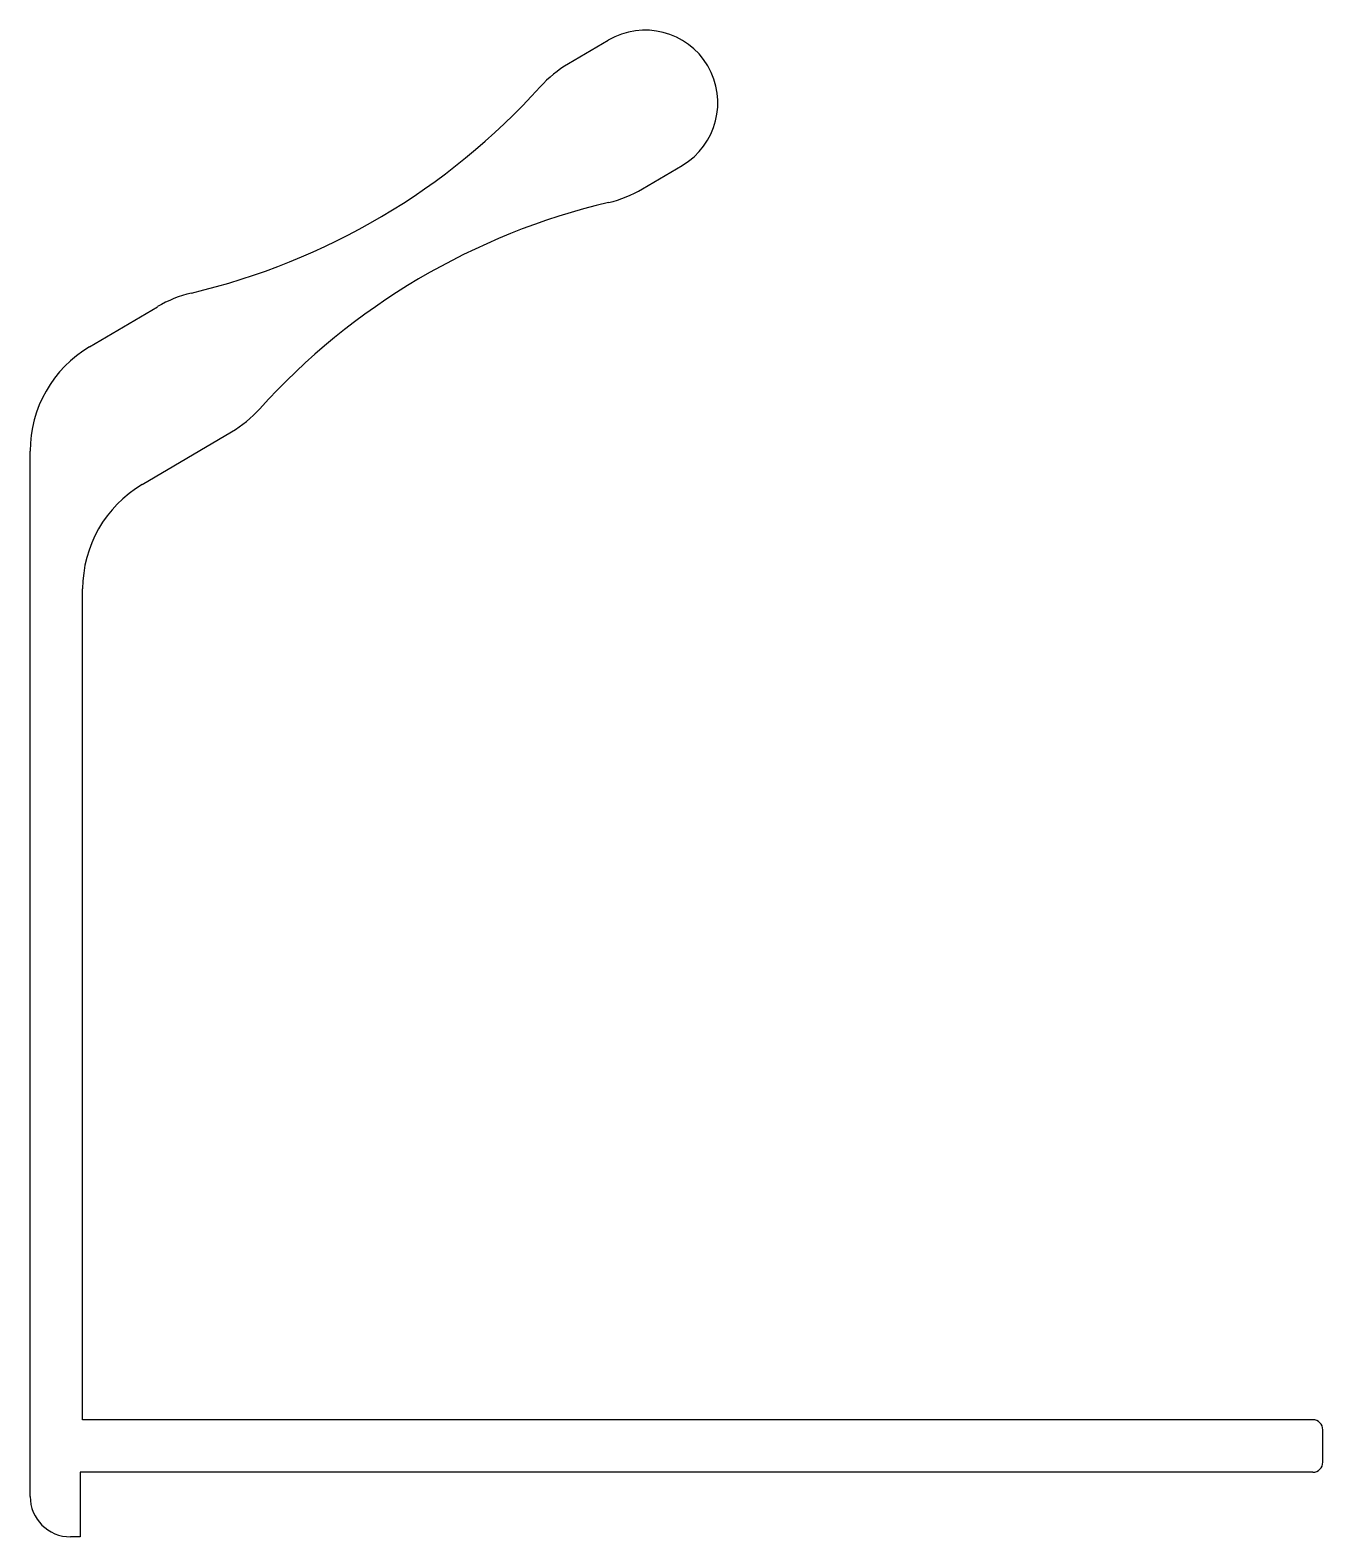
# Model space of a CAD drawing. Extents: x 918.6 to 950.6, y 1694.6 to 1731.9.
import ezdxf

# ---------------------------------------------------------------- set-up
doc = ezdxf.new("R2010")
doc.units = 0
doc.layers.add('TARAM', color=5, linetype='CONTINUOUS')

msp = doc.modelspace()

# ---------------------------------------------------------------- linework, layer by layer
at = {"layer": 'TARAM', "color": 0}
for p, q in [((931.9, 1731.1), (932.881, 1731.679)), ((933.732, 1728.001), (934.713, 1728.58)), ((920.045, 1724.092), (921.724, 1725.084)), ((921.345, 1720.678), (923.556, 1721.985)), ((918.572, 1695.63), (918.572, 1721.509)), ((919.872, 1697.53), (919.872, 1718.096)), ((950.324, 1697.53), (919.872, 1697.53)), ((950.574, 1696.48), (950.574, 1697.28)), ((919.814, 1696.23), (919.814, 1694.63)), ((950.324, 1696.23), (919.814, 1696.23)), ((919.814, 1694.63), (919.572, 1694.63))]:
    msp.add_line(p, q, dxfattribs=at)
for centre, radius, start, end in [((933.797, 1730.13), 1.8, 300.5891, 120.5891), ((933.427, 1728.517), 3, 120.5891, 137.9447), ((918.715, 1741.79), 16.814, 283.2335, 317.9447), ((932.206, 1730.583), 3, 283.2335, 300.5891), ((936.741, 1711.295), 16.814, 103.2335, 137.9447), ((923.251, 1722.502), 3, 103.2335, 120.5891), ((921.572, 1721.509), 3, 120.5891, 180), ((922.029, 1724.568), 3, 300.5891, 317.9447), ((922.872, 1718.096), 3, 120.5891, 180), ((950.324, 1697.28), 0.25, 0, 90), ((950.324, 1696.48), 0.25, 270, 360), ((919.572, 1695.63), 1, 180, 270)]:
    msp.add_arc(centre, radius, start, end, dxfattribs=at)

doc.saveas('drawing.dxf')
